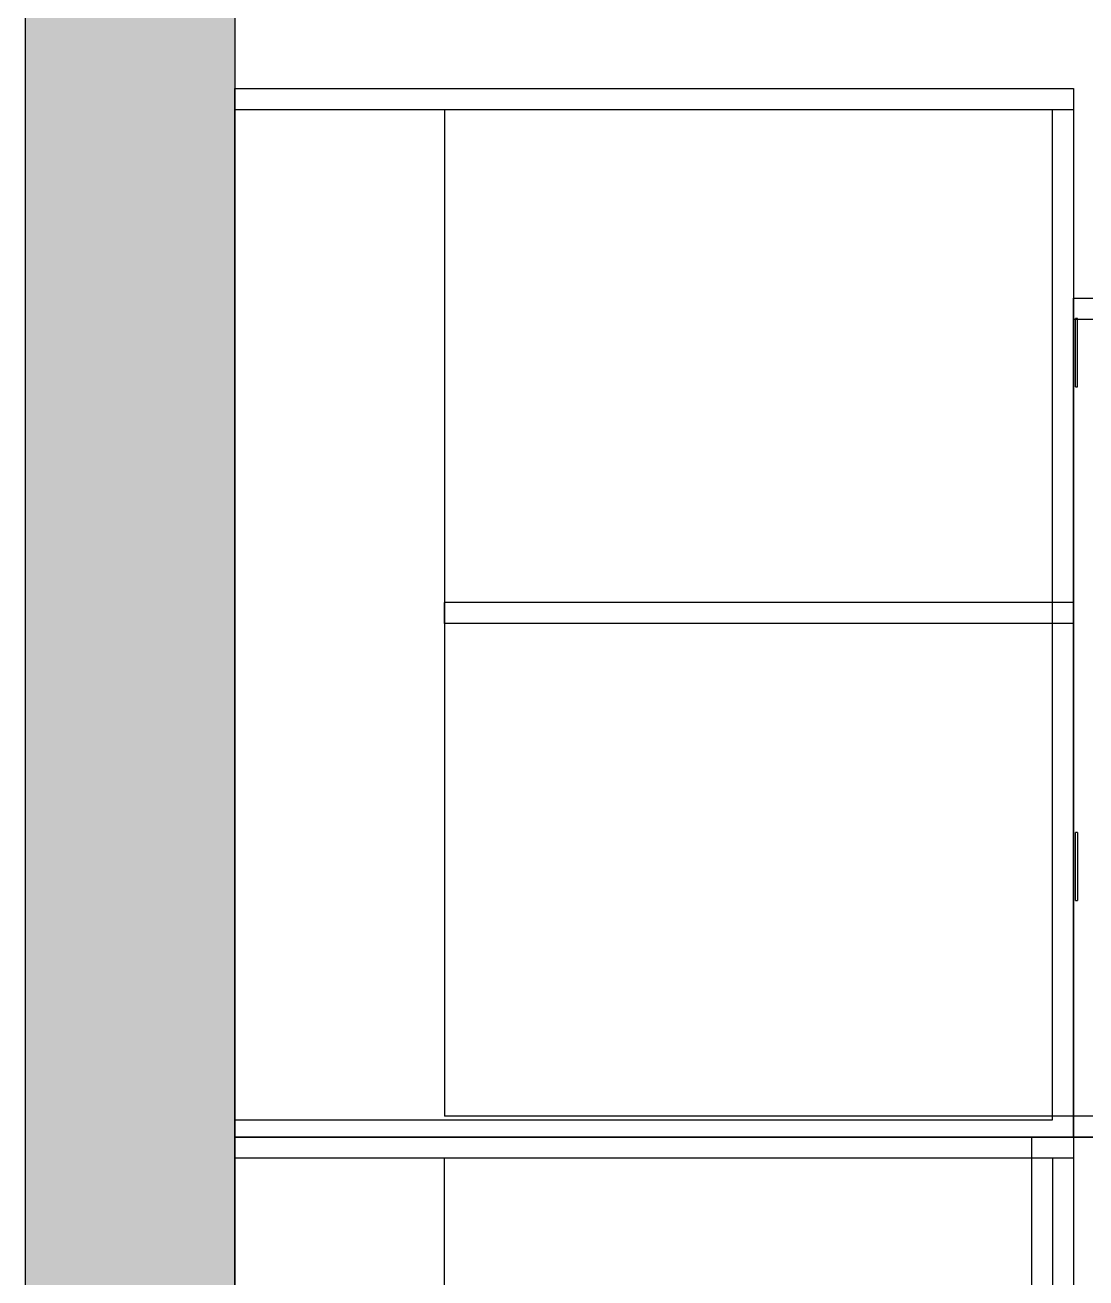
# Model space of a CAD drawing. Header units: inches. Extents: x 0 to 54693, y 0 to 31146.
# Drawn here: x 47653 to 48159, y 7476 to 8074 of the extents above; entities that cross this region are included whole.
import ezdxf

# ---------------------------------------------------------------- set-up
doc = ezdxf.new("R2010")
doc.units = ezdxf.units.IN
doc.header["$MEASUREMENT"] = 0
doc.layers.add('Added', color=3, linetype='Continuous')

msp = doc.modelspace()

# ---------------------------------------------------------------- linework, layer by layer
at = {"layer": 'Added', "linetype": 'Continuous', "lineweight": -2, "ltscale": 0.18}
for p, q in [((47653.23, 8213.32), (47653.23, 5058.32)), ((47753.23, 8213.32), (47753.23, 5058.32)), ((47753.23, 7543.35), (47753.23, 8043.35)), ((47753.23, 8043.35), (48153.23, 8043.35)), ((48153.23, 8043.35), (48153.23, 7543.35)), ((47753.23, 8033.35), (48153.23, 8033.35)), ((47853.23, 8033.35), (47853.23, 7553.35)), ((48143.23, 7551.73), (48143.23, 8033.35)), ((48153.23, 7943.35), (50653.23, 7943.35)), ((48153.23, 7933.35), (48153.23, 7943.35)), ((48153.23, 7943.35), (48153.23, 7543.35)), ((48153.23, 7543.35), (48153.23, 7943.35)), ((48153.23, 7933.35), (48163.23, 7933.35)), ((48154.18, 7901.16), (48154.18, 7933.73)), ((48155.23, 7933.73), (48154.18, 7933.73)), ((48155.23, 7901.16), (48155.23, 7933.73)), ((48154.18, 7901.16), (48155.23, 7901.16)), ((47853.23, 7788.35), (47853.23, 7798.35)), ((48153.23, 7798.35), (47853.23, 7798.35)), ((48153.23, 7788.35), (48153.23, 7798.35)), ((48153.23, 7788.35), (47853.23, 7788.35)), ((48154.18, 7656.16), (48154.18, 7688.73)), ((48155.23, 7688.73), (48154.18, 7688.73)), ((48155.23, 7688.73), (48155.23, 7656.16)), ((48154.18, 7656.16), (48155.23, 7656.16)), ((47753.23, 7551.73), (48143.23, 7551.73)), ((48163.23, 7553.35), (47853.23, 7553.35)), ((48153.23, 7543.35), (48153.23, 7553.35)), ((47753.23, 7543.35), (48153.23, 7543.35)), ((48153.23, 7543.35), (47753.23, 7543.35)), ((47753.23, 5543.35), (47753.23, 7543.35)), ((50653.23, 7543.35), (47753.23, 7543.35)), ((48133.23, 7543.35), (48153.23, 7543.35)), ((48133.23, 7543.35), (48133.23, 5543.35)), ((48153.23, 7543.35), (48153.23, 5543.35)), ((48153.23, 7543.35), (50653.23, 7543.35)), ((48153.23, 7533.35), (47753.23, 7533.35)), ((47853.23, 6553.35), (47853.23, 7533.35)), ((48153.23, 7533.35), (48133.23, 7533.35)), ((48143.23, 7533.35), (48143.23, 6551.73))]:
    msp.add_line(p, q, dxfattribs=at)
msp.add_solid([(47753.23, 5058.32), (47653.23, 5058.32), (47753.23, 8213.32), (47653.23, 8213.32)], dxfattribs=at)

doc.saveas('drawing.dxf')
